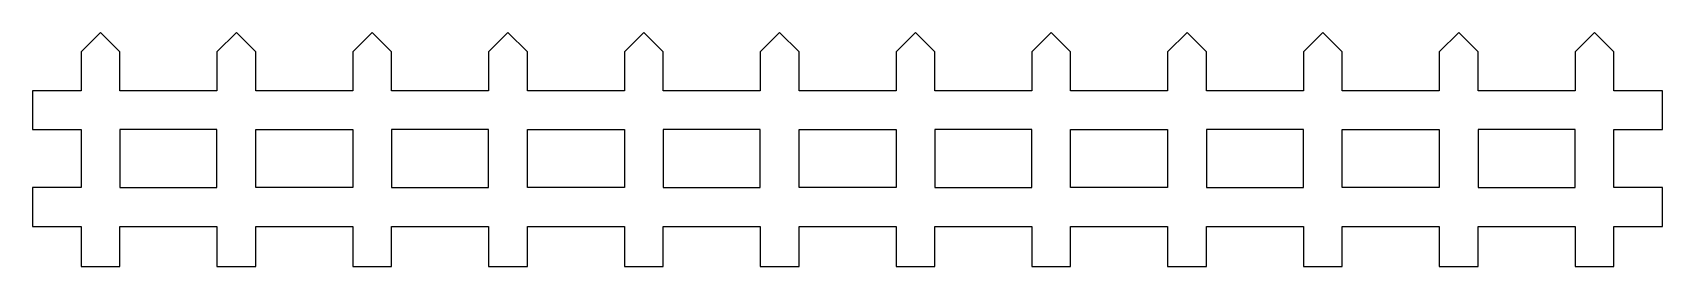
# Model space of a CAD drawing. Header units: millimetres. Extents: x -72 to 96, y 81 to 105.
import ezdxf

# ---------------------------------------------------------------- set-up
doc = ezdxf.new("R2010")
doc.units = ezdxf.units.MM

msp = doc.modelspace()

# ---------------------------------------------------------------- linework, layer by layer
at = {"color": 7, "linetype": 'Continuous', "lineweight": 25}
for p, q in [((-65.11, 105), (-67.11, 103)), ((-63.11, 103), (-65.11, 105)), ((-51.11, 105), (-53.11, 103)), ((-49.11, 103), (-51.11, 105)), ((-37.11, 105), (-39.11, 103)), ((-35.11, 103), (-37.11, 105)), ((-23.11, 105), (-25.11, 103)), ((-21.11, 103), (-23.11, 105)), ((-9.11, 105), (-11.11, 103)), ((-7.11, 103), (-9.11, 105)), ((4.89, 105), (2.89, 103)), ((6.89, 103), (4.89, 105)), ((18.89, 105), (16.89, 103)), ((20.89, 103), (18.89, 105)), ((32.89, 105), (30.89, 103)), ((34.89, 103), (32.89, 105)), ((46.89, 105), (44.89, 103)), ((48.89, 103), (46.89, 105)), ((60.89, 105), (58.89, 103)), ((62.89, 103), (60.89, 105)), ((74.89, 105), (72.89, 103)), ((76.89, 103), (74.89, 105)), ((88.89, 105), (86.89, 103)), ((90.89, 103), (88.89, 105)), ((-67.11, 103), (-67.11, 98.99)), ((-63.11, 98.99), (-63.11, 103)), ((-53.11, 103), (-53.11, 98.99)), ((-49.11, 98.99), (-49.11, 103)), ((-39.11, 103), (-39.11, 98.99)), ((-35.11, 98.99), (-35.11, 103)), ((-25.11, 103), (-25.11, 98.99)), ((-21.11, 98.99), (-21.11, 103)), ((-11.11, 103), (-11.11, 98.99)), ((-7.11, 98.99), (-7.11, 103)), ((2.89, 103), (2.89, 98.99)), ((6.89, 98.99), (6.89, 103)), ((16.89, 103), (16.89, 98.99)), ((20.89, 98.99), (20.89, 103)), ((30.89, 103), (30.89, 98.99)), ((34.89, 98.99), (34.89, 103)), ((44.89, 103), (44.89, 98.99)), ((48.89, 98.99), (48.89, 103)), ((58.89, 103), (58.89, 98.99)), ((62.89, 98.99), (62.89, 103)), ((72.89, 103), (72.89, 98.99)), ((76.89, 98.99), (76.89, 103)), ((86.89, 103), (86.89, 98.99)), ((90.89, 98.99), (90.89, 103)), ((-67.11, 98.99), (-72.11, 98.99)), ((-72.11, 98.99), (-72.11, 94.99)), ((-53.11, 98.99), (-63.11, 98.99)), ((-39.11, 98.99), (-49.11, 98.99)), ((-25.11, 98.99), (-35.11, 98.99)), ((-11.11, 98.99), (-21.11, 98.99)), ((2.89, 98.99), (-7.11, 98.99)), ((16.89, 98.99), (6.89, 98.99)), ((30.89, 98.99), (20.89, 98.99)), ((44.89, 98.99), (34.89, 98.99)), ((58.89, 98.99), (48.89, 98.99)), ((72.89, 98.99), (62.89, 98.99)), ((86.89, 98.99), (76.89, 98.99)), ((95.89, 98.99), (90.89, 98.99)), ((95.89, 94.99), (95.89, 98.99)), ((-72.11, 94.99), (-67.11, 94.99)), ((-67.11, 94.99), (-67.11, 88.99)), ((-63.11, 94.99), (-63.11, 88.99)), ((-53.11, 94.99), (-63.11, 94.99)), ((-53.11, 88.99), (-53.11, 94.99)), ((-49.11, 88.99), (-49.11, 94.99)), ((-49.11, 94.99), (-39.11, 94.99)), ((-39.11, 94.99), (-39.11, 88.99)), ((-35.11, 94.99), (-35.11, 88.99)), ((-25.11, 94.99), (-35.11, 94.99)), ((-25.11, 88.99), (-25.11, 94.99)), ((-21.11, 88.99), (-21.11, 94.99)), ((-21.11, 94.99), (-11.11, 94.99)), ((-11.11, 94.99), (-11.11, 88.99)), ((-7.11, 94.99), (-7.11, 88.99)), ((2.89, 94.99), (-7.11, 94.99)), ((2.89, 88.99), (2.89, 94.99)), ((6.89, 88.99), (6.89, 94.99)), ((6.89, 94.99), (16.89, 94.99)), ((16.89, 94.99), (16.89, 88.99)), ((20.89, 94.99), (20.89, 88.99)), ((30.89, 94.99), (20.89, 94.99)), ((30.89, 88.99), (30.89, 94.99)), ((34.89, 88.99), (34.89, 94.99)), ((34.89, 94.99), (44.89, 94.99)), ((44.89, 94.99), (44.89, 88.99)), ((48.89, 94.99), (48.89, 88.99)), ((58.89, 94.99), (48.89, 94.99)), ((58.89, 88.99), (58.89, 94.99)), ((62.89, 88.99), (62.89, 94.99)), ((62.89, 94.99), (72.89, 94.99)), ((72.89, 94.99), (72.89, 88.99)), ((76.89, 94.99), (76.89, 88.99)), ((86.89, 94.99), (76.89, 94.99)), ((86.89, 88.99), (86.89, 94.99)), ((90.89, 88.99), (90.89, 94.99)), ((90.89, 94.99), (95.89, 94.99)), ((-67.11, 88.99), (-72.11, 88.99)), ((-72.11, 88.99), (-72.11, 84.99)), ((-63.11, 88.99), (-53.11, 88.99)), ((-39.11, 88.99), (-49.11, 88.99)), ((-35.11, 88.99), (-25.11, 88.99)), ((-11.11, 88.99), (-21.11, 88.99)), ((-7.11, 88.99), (2.89, 88.99)), ((16.89, 88.99), (6.89, 88.99)), ((20.89, 88.99), (30.89, 88.99)), ((44.89, 88.99), (34.89, 88.99)), ((48.89, 88.99), (58.89, 88.99)), ((72.89, 88.99), (62.89, 88.99)), ((76.89, 88.99), (86.89, 88.99)), ((95.89, 88.99), (90.89, 88.99)), ((95.89, 84.99), (95.89, 88.99)), ((-72.11, 84.99), (-67.11, 84.99)), ((-67.11, 84.99), (-67.11, 80.86)), ((-63.11, 80.86), (-63.11, 84.99)), ((-63.11, 84.99), (-53.11, 84.99)), ((-53.11, 84.99), (-53.11, 80.86)), ((-49.11, 80.86), (-49.11, 84.99)), ((-49.11, 84.99), (-39.11, 84.99)), ((-39.11, 84.99), (-39.11, 80.86)), ((-35.11, 80.86), (-35.11, 84.99)), ((-35.11, 84.99), (-25.11, 84.99)), ((-25.11, 84.99), (-25.11, 80.86)), ((-21.11, 80.86), (-21.11, 84.99)), ((-21.11, 84.99), (-11.11, 84.99)), ((-11.11, 84.99), (-11.11, 80.86)), ((-7.11, 80.86), (-7.11, 84.99)), ((-7.11, 84.99), (2.89, 84.99)), ((2.89, 84.99), (2.89, 80.86)), ((6.89, 80.86), (6.89, 84.99)), ((6.89, 84.99), (16.89, 84.99)), ((16.89, 84.99), (16.89, 80.86)), ((20.89, 80.86), (20.89, 84.99)), ((20.89, 84.99), (30.89, 84.99)), ((30.89, 84.99), (30.89, 80.86)), ((34.89, 80.86), (34.89, 84.99)), ((34.89, 84.99), (44.89, 84.99)), ((44.89, 84.99), (44.89, 80.86)), ((48.89, 80.86), (48.89, 84.99)), ((48.89, 84.99), (58.89, 84.99)), ((58.89, 84.99), (58.89, 80.86)), ((62.89, 80.86), (62.89, 84.99)), ((62.89, 84.99), (72.89, 84.99)), ((72.89, 84.99), (72.89, 80.86)), ((76.89, 80.86), (76.89, 84.99)), ((76.89, 84.99), (86.89, 84.99)), ((86.89, 84.99), (86.89, 80.86)), ((90.89, 80.86), (90.89, 84.99)), ((90.89, 84.99), (95.89, 84.99)), ((-67.11, 80.86), (-63.11, 80.86)), ((-53.11, 80.86), (-49.11, 80.86)), ((-39.11, 80.86), (-35.11, 80.86)), ((-25.11, 80.86), (-21.11, 80.86)), ((-11.11, 80.86), (-7.11, 80.86)), ((2.89, 80.86), (6.89, 80.86)), ((16.89, 80.86), (20.89, 80.86)), ((30.89, 80.86), (34.89, 80.86)), ((44.89, 80.86), (48.89, 80.86)), ((58.89, 80.86), (62.89, 80.86)), ((72.89, 80.86), (76.89, 80.86)), ((86.89, 80.86), (90.89, 80.86))]:
    msp.add_line(p, q, dxfattribs=at)

doc.saveas('drawing.dxf')
